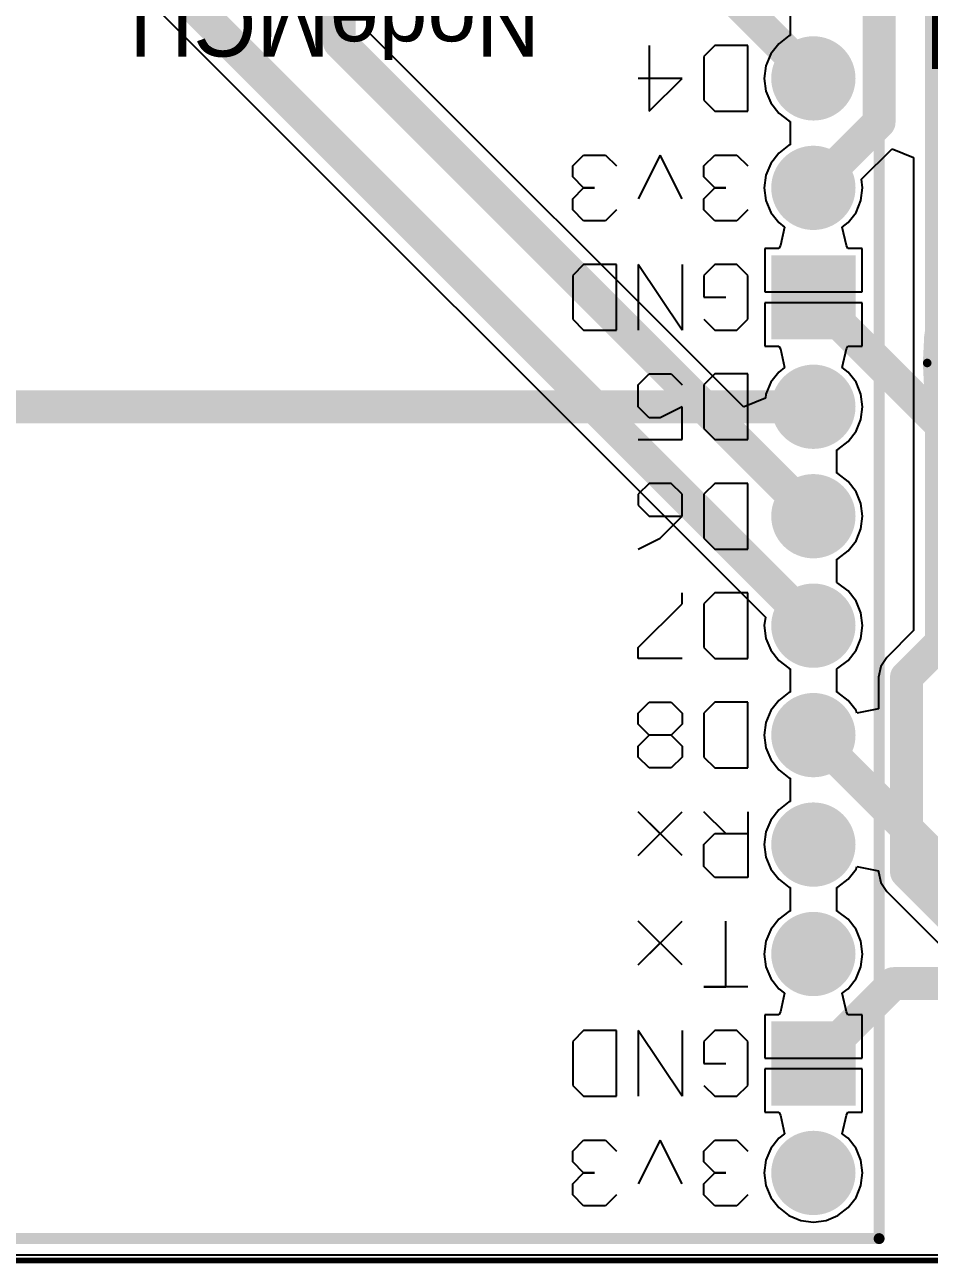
# Model space of a CAD drawing. Header units: millimetres. Extents: x 2.82 to 7.12, y 0.77 to 5.15.
# Drawn here: x 4.635 to 5.461, y 0.993 to 2.124 of the extents above; entities that cross this region are included whole.
import ezdxf

# ---------------------------------------------------------------- set-up
doc = ezdxf.new("R2010")
doc.units = ezdxf.units.MM
doc.header["$MEASUREMENT"] = 0
for name, color, linetype in [('BottomLayer', 5, 'Continuous'), ('BottomSolder', 6, 'Continuous'), ('Mechanical1', 6, 'Continuous'), ('MultiLayer', 9, 'Continuous'), ('PadHoleLayer', 156, 'Continuous'), ('TopLayer', 1, 'Continuous'), ('TopOverlay', 2, 'Continuous'), ('TopSolder', 216, 'Continuous')]:
    doc.layers.add(name, color=color, linetype=linetype)

msp = doc.modelspace()

# ---------------------------------------------------------------- linework, layer by layer
at = {"layer": 'BottomLayer', "const_width": 0.03}
for points in [[(4.86, 2.57), (5.355, 2.075)], [(5.355, 1.875), (5.525, 1.705)], [(4.589, 1.775), (5.355, 1.775)], [(5.355, 1.475), (5.525, 1.305)], [(5.355, 1.175), (5.428, 1.248)], [(5.428, 1.248), (5.634, 1.248)]]:
    msp.add_lwpolyline(points, dxfattribs=at)
at = {"layer": 'BottomLayer'}
for points, const_width in [([(5.3377, 2.075, 1), (5.3723, 2.075, 1)], 0.0345), ([(5.3475, 2.075, 1), (5.3625, 2.075, 1)], 0.015), ([(5.3377, 1.975, 1), (5.3723, 1.975, 1)], 0.0345), ([(5.3475, 1.875, 1), (5.3625, 1.875, 1)], 0.015), ([(5.3377, 1.775, 1), (5.3723, 1.775, 1)], 0.0345), ([(5.3475, 1.775, 1), (5.3625, 1.775, 1)], 0.015), ([(5.3377, 1.675, 1), (5.3723, 1.675, 1)], 0.0345), ([(5.3377, 1.575, 1), (5.3723, 1.575, 1)], 0.0345), ([(5.3377, 1.475, 1), (5.3723, 1.475, 1)], 0.0345), ([(5.3475, 1.475, 1), (5.3625, 1.475, 1)], 0.015), ([(5.3377, 1.375, 1), (5.3723, 1.375, 1)], 0.0345), ([(5.3377, 1.275, 1), (5.3723, 1.275, 1)], 0.0345), ([(5.4205, 1.248, 1), (5.4355, 1.248, 1)], 0.015), ([(5.4205, 1.248, 1), (5.4355, 1.248, 1)], 0.015), ([(5.3475, 1.175, 1), (5.3625, 1.175, 1)], 0.015), ([(5.3377, 1.075, 1), (5.3723, 1.075, 1)], 0.0345)]:
    msp.add_lwpolyline(points, format="xyb", close=True, dxfattribs=dict(at, const_width=const_width))
for points in [[(5.3895, 1.9095), (5.3205, 1.9095), (5.3895, 1.8405), (5.3205, 1.8405)], [(5.3895, 1.2095), (5.3205, 1.2095), (5.3895, 1.1405), (5.3205, 1.1405)]]:
    msp.add_solid(points, dxfattribs=at)
at = {"layer": 'BottomSolder', "const_width": 0.0385}
for points in [[(5.3357, 2.075, 1), (5.3742, 2.075, 1)], [(5.3357, 1.975, 1), (5.3742, 1.975, 1)], [(5.3357, 1.775, 1), (5.3742, 1.775, 1)], [(5.3357, 1.675, 1), (5.3742, 1.675, 1)], [(5.3357, 1.575, 1), (5.3742, 1.575, 1)], [(5.3357, 1.475, 1), (5.3742, 1.475, 1)], [(5.3357, 1.375, 1), (5.3742, 1.375, 1)], [(5.3357, 1.275, 1), (5.3742, 1.275, 1)], [(5.3357, 1.075, 1), (5.3742, 1.075, 1)]]:
    msp.add_lwpolyline(points, format="xyb", close=True, dxfattribs=at)
at = {"layer": 'BottomSolder'}
for points in [[(5.3935, 1.9135), (5.3165, 1.9135), (5.3935, 1.8365), (5.3165, 1.8365)], [(5.3935, 1.2135), (5.3165, 1.2135), (5.3935, 1.1365), (5.3165, 1.1365)]]:
    msp.add_solid(points, dxfattribs=at)
at = {"layer": 'Mechanical1', "const_width": 0.005}
msp.add_lwpolyline([(3.055, 0.995), (7.005, 0.995)], dxfattribs=at)
at = {"layer": 'MultiLayer', "const_width": 0.0345}
for points in [[(5.3377, 2.075, 1), (5.3723, 2.075, 1)], [(5.3377, 1.975, 1), (5.3723, 1.975, 1)], [(5.3377, 1.775, 1), (5.3723, 1.775, 1)], [(5.3377, 1.675, 1), (5.3723, 1.675, 1)], [(5.3377, 1.575, 1), (5.3723, 1.575, 1)], [(5.3377, 1.475, 1), (5.3723, 1.475, 1)], [(5.3377, 1.375, 1), (5.3723, 1.375, 1)], [(5.3377, 1.275, 1), (5.3723, 1.275, 1)], [(5.3377, 1.075, 1), (5.3723, 1.075, 1)]]:
    msp.add_lwpolyline(points, format="xyb", close=True, dxfattribs=at)
at = {"layer": 'MultiLayer'}
for points in [[(5.3895, 1.9095), (5.3205, 1.9095), (5.3895, 1.8405), (5.3205, 1.8405)], [(5.3895, 1.2095), (5.3205, 1.2095), (5.3895, 1.1405), (5.3205, 1.1405)]]:
    msp.add_solid(points, dxfattribs=at)
at = {"layer": 'PadHoleLayer', "const_width": 0.0175}
for points in [[(5.3463, 2.075, 1), (5.3637, 2.075, 1)], [(5.3463, 1.975, 1), (5.3637, 1.975, 1)], [(5.3463, 1.875, 1), (5.3637, 1.875, 1)], [(5.3463, 1.775, 1), (5.3637, 1.775, 1)], [(5.3463, 1.675, 1), (5.3637, 1.675, 1)], [(5.3463, 1.575, 1), (5.3637, 1.575, 1)], [(5.3463, 1.475, 1), (5.3637, 1.475, 1)], [(5.3463, 1.375, 1), (5.3637, 1.375, 1)], [(5.3463, 1.275, 1), (5.3637, 1.275, 1)], [(5.3463, 1.175, 1), (5.3637, 1.175, 1)], [(5.3463, 1.075, 1), (5.3637, 1.075, 1)]]:
    msp.add_lwpolyline(points, format="xyb", close=True, dxfattribs=at)
at = {"layer": 'TopLayer'}
for p, q in [((4.9475, 2.1186), (4.9475, 2.4231)), ((4.6342, 2.2598), (5.3111, 1.5828)), ((5.3337, 2.1357), (5.3337, 2.1143)), ((5.2912, 1.7748), (4.9475, 2.1186)), ((5.3233, 2.1067), (5.3161, 2.0974)), ((5.3326, 2.1139), (5.3233, 2.1067)), ((5.3337, 2.1143), (5.3326, 2.1139)), ((5.3161, 2.0974), (5.3116, 2.0866)), ((5.3116, 2.0866), (5.3101, 2.075)), ((5.3101, 2.075), (5.3116, 2.0634)), ((5.3116, 2.0634), (5.3161, 2.0526)), ((5.3161, 2.0526), (5.3233, 2.0433)), ((5.3233, 2.0433), (5.3326, 2.0361)), ((5.3326, 2.0361), (5.3337, 2.0357)), ((5.3337, 2.0357), (5.3337, 2.0143)), ((5.3337, 2.0143), (5.3326, 2.0139)), ((5.3233, 2.0067), (5.3161, 1.9974)), ((5.3326, 2.0139), (5.3233, 2.0067)), ((5.3989, 1.9828), (5.4268, 2.0108)), ((5.4268, 2.0108), (5.4465, 2.0026)), ((5.3161, 1.9974), (5.3116, 1.9866)), ((5.4465, 2.0026), (5.4465, 1.5706)), ((5.3116, 1.9866), (5.3101, 1.975)), ((5.3999, 1.975), (5.3989, 1.9828)), ((5.3101, 1.975), (5.3116, 1.9634)), ((5.3984, 1.9634), (5.3999, 1.975)), ((5.3116, 1.9634), (5.3161, 1.9526)), ((5.3939, 1.9526), (5.3984, 1.9634)), ((5.3161, 1.9526), (5.3233, 1.9433)), ((5.3867, 1.9433), (5.3939, 1.9526)), ((5.3233, 1.9433), (5.3286, 1.9392)), ((5.3286, 1.9392), (5.3249, 1.9222)), ((5.3814, 1.9392), (5.3867, 1.9433)), ((5.3851, 1.9222), (5.3814, 1.9392)), ((5.3235, 1.9195), (5.3105, 1.9195)), ((5.3105, 1.9195), (5.3105, 1.88)), ((5.3249, 1.9222), (5.3235, 1.9195)), ((5.3865, 1.9195), (5.3851, 1.9222)), ((5.3995, 1.9195), (5.3865, 1.9195)), ((5.3995, 1.88), (5.3995, 1.9195)), ((5.3105, 1.88), (5.355, 1.88)), ((5.355, 1.88), (5.3995, 1.88)), ((5.355, 1.87), (5.3105, 1.87)), ((5.3105, 1.87), (5.3105, 1.8305)), ((5.3995, 1.87), (5.355, 1.87)), ((5.3995, 1.8305), (5.3995, 1.87)), ((5.3105, 1.8305), (5.3235, 1.8305)), ((5.3235, 1.8305), (5.3249, 1.8278)), ((5.3249, 1.8278), (5.3286, 1.8108)), ((5.3814, 1.8108), (5.3851, 1.8278)), ((5.3851, 1.8278), (5.3865, 1.8305)), ((5.3865, 1.8305), (5.3995, 1.8305)), ((5.3286, 1.8108), (5.3233, 1.8067)), ((5.3867, 1.8067), (5.3814, 1.8108)), ((5.3233, 1.8067), (5.3161, 1.7974)), ((5.3939, 1.7974), (5.3867, 1.8067)), ((5.3161, 1.7974), (5.3116, 1.7866)), ((5.3984, 1.7866), (5.3939, 1.7974)), ((5.3111, 1.7828), (5.2917, 1.7748)), ((5.3116, 1.7866), (5.3111, 1.7828)), ((5.3999, 1.775), (5.3984, 1.7866)), ((5.2917, 1.7748), (5.2912, 1.7748)), ((5.3984, 1.7634), (5.3999, 1.775)), ((5.3939, 1.7526), (5.3984, 1.7634)), ((5.3774, 1.7361), (5.3867, 1.7433)), ((5.3867, 1.7433), (5.3939, 1.7526)), ((5.3763, 1.7357), (5.3774, 1.7361)), ((5.3763, 1.7143), (5.3763, 1.7357)), ((5.3774, 1.7139), (5.3763, 1.7143)), ((5.3867, 1.7067), (5.3774, 1.7139)), ((5.3939, 1.6974), (5.3867, 1.7067)), ((5.3984, 1.6866), (5.3939, 1.6974)), ((5.3999, 1.675), (5.3984, 1.6866)), ((5.3984, 1.6634), (5.3999, 1.675)), ((5.3939, 1.6526), (5.3984, 1.6634)), ((5.3867, 1.6433), (5.3939, 1.6526)), ((5.3774, 1.6361), (5.3867, 1.6433)), ((5.3763, 1.6357), (5.3774, 1.6361)), ((5.3763, 1.6143), (5.3763, 1.6357)), ((5.3774, 1.6139), (5.3763, 1.6143)), ((5.3867, 1.6067), (5.3774, 1.6139)), ((5.3939, 1.5974), (5.3867, 1.6067)), ((5.3984, 1.5866), (5.3939, 1.5974)), ((5.3999, 1.575), (5.3984, 1.5866)), ((5.3111, 1.5828), (5.3101, 1.575)), ((5.3101, 1.575), (5.3116, 1.5634)), ((5.3984, 1.5634), (5.3999, 1.575)), ((5.3116, 1.5634), (5.3161, 1.5526)), ((5.3939, 1.5526), (5.3984, 1.5634)), ((5.4465, 1.5706), (5.422, 1.546)), ((5.3161, 1.5526), (5.3233, 1.5433)), ((5.3867, 1.5433), (5.3939, 1.5526)), ((5.3233, 1.5433), (5.3326, 1.5361)), ((5.3774, 1.5361), (5.3867, 1.5433)), ((5.422, 1.546), (5.4165, 1.5378)), ((5.3326, 1.5361), (5.3337, 1.5357)), ((5.3337, 1.5357), (5.3337, 1.5143)), ((5.3763, 1.5357), (5.3774, 1.5361)), ((5.3763, 1.5143), (5.3763, 1.5357)), ((5.4165, 1.5378), (5.4145, 1.528)), ((5.4145, 1.528), (5.4145, 1.4991)), ((5.3233, 1.5067), (5.3161, 1.4974)), ((5.3326, 1.5139), (5.3233, 1.5067)), ((5.3337, 1.5143), (5.3326, 1.5139)), ((5.3774, 1.5139), (5.3763, 1.5143)), ((5.3867, 1.5067), (5.3774, 1.5139)), ((5.3939, 1.4974), (5.3867, 1.5067)), ((5.3161, 1.4974), (5.3116, 1.4866)), ((5.3948, 1.4951), (5.3939, 1.4974)), ((5.4145, 1.4991), (5.3948, 1.4951)), ((5.3116, 1.4866), (5.3101, 1.475)), ((5.3101, 1.475), (5.3116, 1.4634)), ((5.3116, 1.4634), (5.3161, 1.4526)), ((5.3161, 1.4526), (5.3233, 1.4433)), ((5.3233, 1.4433), (5.3326, 1.4361)), ((5.3326, 1.4361), (5.3337, 1.4357)), ((5.3337, 1.4357), (5.3337, 1.4143)), ((5.3233, 1.4067), (5.3161, 1.3974)), ((5.3326, 1.4139), (5.3233, 1.4067)), ((5.3337, 1.4143), (5.3326, 1.4139)), ((5.3161, 1.3974), (5.3116, 1.3866)), ((5.3116, 1.3866), (5.3101, 1.375)), ((5.3101, 1.375), (5.3116, 1.3634)), ((5.3116, 1.3634), (5.3161, 1.3526)), ((5.3161, 1.3526), (5.3233, 1.3433)), ((5.3867, 1.3433), (5.3939, 1.3526)), ((5.3939, 1.3526), (5.3948, 1.3549)), ((5.3948, 1.3549), (5.4145, 1.3509)), ((5.4145, 1.3509), (5.4145, 1.35)), ((5.4145, 1.35), (5.4165, 1.3402)), ((5.3233, 1.3433), (5.3326, 1.3361)), ((5.3326, 1.3361), (5.3337, 1.3357)), ((5.3337, 1.3357), (5.3337, 1.3143)), ((5.3763, 1.3357), (5.3774, 1.3361)), ((5.3763, 1.3143), (5.3763, 1.3357)), ((5.3774, 1.3361), (5.3867, 1.3433)), ((5.4165, 1.3402), (5.422, 1.332)), ((5.422, 1.332), (5.7343, 1.0197)), ((5.3326, 1.3139), (5.3233, 1.3067)), ((5.3337, 1.3143), (5.3326, 1.3139)), ((5.3774, 1.3139), (5.3763, 1.3143)), ((5.3867, 1.3067), (5.3774, 1.3139)), ((5.3233, 1.3067), (5.3161, 1.2974)), ((5.3939, 1.2974), (5.3867, 1.3067)), ((5.3161, 1.2974), (5.3116, 1.2866)), ((5.3984, 1.2866), (5.3939, 1.2974)), ((5.3116, 1.2866), (5.3101, 1.275)), ((5.3999, 1.275), (5.3984, 1.2866)), ((5.3101, 1.275), (5.3116, 1.2634)), ((5.3984, 1.2634), (5.3999, 1.275)), ((5.3116, 1.2634), (5.3161, 1.2526)), ((5.3939, 1.2526), (5.3984, 1.2634)), ((5.3161, 1.2526), (5.3233, 1.2433)), ((5.3867, 1.2433), (5.3939, 1.2526)), ((5.3233, 1.2433), (5.3286, 1.2392)), ((5.3286, 1.2392), (5.3249, 1.2222)), ((5.3814, 1.2392), (5.3867, 1.2433)), ((5.3851, 1.2222), (5.3814, 1.2392)), ((5.3249, 1.2222), (5.3235, 1.2195)), ((5.3865, 1.2195), (5.3851, 1.2222)), ((5.3235, 1.2195), (5.3105, 1.2195)), ((5.3105, 1.2195), (5.3105, 1.18)), ((5.3995, 1.2195), (5.3865, 1.2195)), ((5.3995, 1.18), (5.3995, 1.2195)), ((5.3105, 1.18), (5.355, 1.18)), ((5.355, 1.18), (5.3995, 1.18)), ((5.355, 1.17), (5.3105, 1.17)), ((5.3105, 1.17), (5.3105, 1.1305)), ((5.3995, 1.17), (5.355, 1.17)), ((5.3995, 1.1305), (5.3995, 1.17)), ((5.3105, 1.1305), (5.3235, 1.1305)), ((5.3235, 1.1305), (5.3249, 1.1278)), ((5.3249, 1.1278), (5.3286, 1.1108)), ((5.3814, 1.1108), (5.3851, 1.1278)), ((5.3851, 1.1278), (5.3865, 1.1305)), ((5.3865, 1.1305), (5.3995, 1.1305)), ((5.3286, 1.1108), (5.3233, 1.1067)), ((5.3867, 1.1067), (5.3814, 1.1108)), ((5.3233, 1.1067), (5.3161, 1.0974)), ((5.3939, 1.0974), (5.3867, 1.1067)), ((5.3116, 1.0866), (5.3101, 1.075)), ((5.3161, 1.0974), (5.3116, 1.0866)), ((5.3984, 1.0866), (5.3939, 1.0974)), ((5.3999, 1.075), (5.3984, 1.0866)), ((5.3101, 1.075), (5.3116, 1.0634)), ((5.3984, 1.0634), (5.3999, 1.075)), ((5.3116, 1.0634), (5.3161, 1.0526)), ((5.3161, 1.0526), (5.3233, 1.0433)), ((5.3867, 1.0433), (5.3939, 1.0526)), ((5.3939, 1.0526), (5.3984, 1.0634)), ((5.3233, 1.0433), (5.3326, 1.0361)), ((5.3774, 1.0361), (5.3867, 1.0433)), ((5.3326, 1.0361), (5.3434, 1.0316)), ((5.3434, 1.0316), (5.355, 1.0301)), ((5.355, 1.0301), (5.3666, 1.0316)), ((5.3666, 1.0316), (5.3774, 1.0361)), ((5.7261, 1), (3.6045, 1))]:
    msp.add_line(p, q, dxfattribs=at)
at = {"layer": 'TopLayer', "const_width": 0.03}
for points in [[(4.922, 2.108), (4.922, 2.908)], [(5.472, 1.56), (5.472, 2.577)], [(5.415, 2.035), (5.415, 2.5066)], [(4.65, 2.28), (5.355, 1.575)], [(4.922, 2.108), (5.355, 1.675)], [(5.355, 1.975), (5.415, 2.035)], [(5.44, 1.528), (5.472, 1.56)], [(5.44, 1.35), (5.44, 1.528)], [(5.44, 1.35), (5.76, 1.03)]]:
    msp.add_lwpolyline(points, dxfattribs=at)
at = {"layer": 'TopLayer'}
for points, const_width in [([(4.9145, 2.108, 1), (4.9295, 2.108, 1)], 0.015), ([(4.9145, 2.108, 1), (4.9295, 2.108, 1)], 0.015), ([(5.3377, 2.075, 1), (5.3723, 2.075, 1)], 0.0345), ([(5.4075, 2.035, 1), (5.4225, 2.035, 1)], 0.015), ([(5.4075, 2.035, 1), (5.4225, 2.035, 1)], 0.015), ([(5.3377, 1.975, 1), (5.3723, 1.975, 1)], 0.0345), ([(5.3475, 1.975, 1), (5.3625, 1.975, 1)], 0.015), ([(5.3377, 1.775, 1), (5.3723, 1.775, 1)], 0.0345), ([(5.3377, 1.675, 1), (5.3723, 1.675, 1)], 0.0345), ([(5.3475, 1.675, 1), (5.3625, 1.675, 1)], 0.015), ([(5.3377, 1.575, 1), (5.3723, 1.575, 1)], 0.0345), ([(5.3475, 1.575, 1), (5.3625, 1.575, 1)], 0.015), ([(5.4645, 1.56, 1), (5.4795, 1.56, 1)], 0.015), ([(5.4645, 1.56, 1), (5.4795, 1.56, 1)], 0.015), ([(5.4325, 1.528, 1), (5.4475, 1.528, 1)], 0.015), ([(5.4325, 1.528, 1), (5.4475, 1.528, 1)], 0.015), ([(5.3377, 1.475, 1), (5.3723, 1.475, 1)], 0.0345), ([(5.3377, 1.375, 1), (5.3723, 1.375, 1)], 0.0345), ([(5.4325, 1.35, 1), (5.4475, 1.35, 1)], 0.015), ([(5.4325, 1.35, 1), (5.4475, 1.35, 1)], 0.015), ([(5.3377, 1.275, 1), (5.3723, 1.275, 1)], 0.0345), ([(5.3377, 1.075, 1), (5.3723, 1.075, 1)], 0.0345)]:
    msp.add_lwpolyline(points, format="xyb", close=True, dxfattribs=dict(at, const_width=const_width))
for points in [[(5.3895, 1.9095), (5.3205, 1.9095), (5.3895, 1.8405), (5.3205, 1.8405)], [(5.3895, 1.2095), (5.3205, 1.2095), (5.3895, 1.1405), (5.3205, 1.1405)]]:
    msp.add_solid(points, dxfattribs=at)
at = {"layer": 'TopOverlay'}
for p, q in [((5.205, 2.105), (5.205, 2.045)), ((5.265, 2.105), (5.255, 2.095)), ((5.295, 2.105), (5.265, 2.105)), ((5.295, 2.045), (5.295, 2.105)), ((5.255, 2.095), (5.255, 2.055)), ((5.235, 2.075), (5.195, 2.075)), ((5.205, 2.045), (5.235, 2.075)), ((5.255, 2.055), (5.265, 2.045)), ((5.265, 2.045), (5.295, 2.045)), ((5.1351, 1.995), (5.145, 2.005)), ((5.145, 2.005), (5.165, 2.005)), ((5.165, 2.005), (5.175, 1.995)), ((5.215, 2.005), (5.195, 1.965)), ((5.235, 1.965), (5.215, 2.005)), ((5.255, 1.995), (5.265, 2.005)), ((5.265, 2.005), (5.285, 2.005)), ((5.285, 2.005), (5.295, 1.995)), ((5.1351, 1.985), (5.1351, 1.995)), ((5.255, 1.985), (5.255, 1.995)), ((5.145, 1.975), (5.1351, 1.985)), ((5.265, 1.975), (5.255, 1.985)), ((5.1351, 1.965), (5.145, 1.975)), ((5.145, 1.975), (5.155, 1.975)), ((5.155, 1.975), (5.145, 1.975)), ((5.255, 1.965), (5.265, 1.975)), ((5.265, 1.975), (5.275, 1.975)), ((5.275, 1.975), (5.265, 1.975)), ((5.1351, 1.955), (5.1351, 1.965)), ((5.255, 1.955), (5.255, 1.965)), ((5.145, 1.945), (5.1351, 1.955)), ((5.175, 1.955), (5.165, 1.945)), ((5.265, 1.945), (5.255, 1.955)), ((5.295, 1.955), (5.285, 1.945)), ((5.165, 1.945), (5.145, 1.945)), ((5.285, 1.945), (5.265, 1.945)), ((5.145, 1.905), (5.1351, 1.895)), ((5.175, 1.905), (5.145, 1.905)), ((5.175, 1.845), (5.175, 1.905)), ((5.235, 1.845), (5.195, 1.905)), ((5.195, 1.905), (5.195, 1.845)), ((5.235, 1.905), (5.235, 1.845)), ((5.265, 1.905), (5.255, 1.895)), ((5.285, 1.905), (5.265, 1.905)), ((5.295, 1.895), (5.285, 1.905)), ((5.1351, 1.895), (5.1351, 1.855)), ((5.255, 1.895), (5.255, 1.875)), ((5.295, 1.855), (5.295, 1.895)), ((5.255, 1.875), (5.275, 1.875)), ((5.1351, 1.855), (5.145, 1.845)), ((5.145, 1.845), (5.175, 1.845)), ((5.255, 1.855), (5.265, 1.845)), ((5.265, 1.845), (5.285, 1.845)), ((5.285, 1.845), (5.295, 1.855)), ((5.195, 1.795), (5.205, 1.805)), ((5.205, 1.805), (5.225, 1.805)), ((5.225, 1.805), (5.235, 1.795)), ((5.265, 1.805), (5.255, 1.795)), ((5.295, 1.805), (5.265, 1.805)), ((5.295, 1.745), (5.295, 1.805)), ((5.195, 1.775), (5.195, 1.795)), ((5.255, 1.795), (5.255, 1.755)), ((5.205, 1.765), (5.195, 1.775)), ((5.235, 1.775), (5.215, 1.765)), ((5.235, 1.745), (5.235, 1.775)), ((5.215, 1.765), (5.205, 1.765)), ((5.255, 1.755), (5.265, 1.745)), ((5.195, 1.745), (5.235, 1.745)), ((5.265, 1.745), (5.295, 1.745)), ((5.205, 1.705), (5.195, 1.695)), ((5.225, 1.705), (5.205, 1.705)), ((5.235, 1.695), (5.225, 1.705)), ((5.265, 1.705), (5.255, 1.695)), ((5.295, 1.705), (5.265, 1.705)), ((5.295, 1.645), (5.295, 1.705)), ((5.195, 1.695), (5.195, 1.685)), ((5.235, 1.675), (5.235, 1.695)), ((5.255, 1.695), (5.255, 1.655)), ((5.195, 1.685), (5.205, 1.675)), ((5.205, 1.675), (5.235, 1.675)), ((5.215, 1.655), (5.235, 1.675)), ((5.195, 1.645), (5.215, 1.655)), ((5.255, 1.655), (5.265, 1.645)), ((5.265, 1.645), (5.295, 1.645)), ((5.235, 1.595), (5.235, 1.605)), ((5.265, 1.605), (5.255, 1.595)), ((5.295, 1.605), (5.265, 1.605)), ((5.295, 1.545), (5.295, 1.605)), ((5.195, 1.555), (5.235, 1.595)), ((5.255, 1.595), (5.255, 1.555)), ((5.195, 1.545), (5.195, 1.555)), ((5.255, 1.555), (5.265, 1.545)), ((5.235, 1.545), (5.195, 1.545)), ((5.265, 1.545), (5.295, 1.545)), ((5.195, 1.495), (5.205, 1.505)), ((5.205, 1.505), (5.225, 1.505)), ((5.225, 1.505), (5.235, 1.495)), ((5.265, 1.505), (5.255, 1.495)), ((5.295, 1.505), (5.265, 1.505)), ((5.295, 1.445), (5.295, 1.505)), ((5.195, 1.485), (5.195, 1.495)), ((5.235, 1.495), (5.235, 1.485)), ((5.255, 1.495), (5.255, 1.455)), ((5.205, 1.475), (5.195, 1.485)), ((5.235, 1.485), (5.225, 1.475)), ((5.195, 1.465), (5.205, 1.475)), ((5.225, 1.475), (5.205, 1.475)), ((5.225, 1.475), (5.235, 1.465)), ((5.195, 1.455), (5.195, 1.465)), ((5.235, 1.465), (5.235, 1.455)), ((5.205, 1.445), (5.195, 1.455)), ((5.235, 1.455), (5.225, 1.445)), ((5.255, 1.455), (5.265, 1.445)), ((5.225, 1.445), (5.205, 1.445)), ((5.265, 1.445), (5.295, 1.445)), ((5.235, 1.365), (5.195, 1.405)), ((5.195, 1.405), (5.215, 1.385)), ((5.195, 1.365), (5.235, 1.405)), ((5.275, 1.385), (5.255, 1.405)), ((5.295, 1.405), (5.295, 1.345)), ((5.215, 1.385), (5.195, 1.365)), ((5.255, 1.375), (5.265, 1.385)), ((5.265, 1.385), (5.295, 1.385)), ((5.255, 1.355), (5.255, 1.375)), ((5.265, 1.345), (5.255, 1.355)), ((5.295, 1.345), (5.265, 1.345)), ((5.235, 1.265), (5.195, 1.305)), ((5.195, 1.305), (5.215, 1.285)), ((5.195, 1.265), (5.235, 1.305)), ((5.275, 1.245), (5.275, 1.305)), ((5.215, 1.285), (5.195, 1.265)), ((5.295, 1.245), (5.255, 1.245)), ((5.255, 1.245), (5.275, 1.245)), ((5.145, 1.205), (5.1351, 1.195)), ((5.175, 1.205), (5.145, 1.205)), ((5.175, 1.145), (5.175, 1.205)), ((5.235, 1.145), (5.195, 1.205)), ((5.195, 1.205), (5.195, 1.145)), ((5.235, 1.205), (5.235, 1.145)), ((5.265, 1.205), (5.255, 1.195)), ((5.285, 1.205), (5.265, 1.205)), ((5.295, 1.195), (5.285, 1.205)), ((5.1351, 1.195), (5.1351, 1.155)), ((5.255, 1.195), (5.255, 1.175)), ((5.295, 1.155), (5.295, 1.195)), ((5.255, 1.175), (5.275, 1.175)), ((5.1351, 1.155), (5.145, 1.145)), ((5.255, 1.155), (5.265, 1.145)), ((5.285, 1.145), (5.295, 1.155)), ((5.145, 1.145), (5.175, 1.145)), ((5.265, 1.145), (5.285, 1.145)), ((5.1351, 1.095), (5.145, 1.105)), ((5.145, 1.105), (5.165, 1.105)), ((5.165, 1.105), (5.175, 1.095)), ((5.215, 1.105), (5.195, 1.065)), ((5.235, 1.065), (5.215, 1.105)), ((5.255, 1.095), (5.265, 1.105)), ((5.265, 1.105), (5.285, 1.105)), ((5.285, 1.105), (5.295, 1.095)), ((5.1351, 1.085), (5.1351, 1.095)), ((5.255, 1.085), (5.255, 1.095)), ((5.145, 1.075), (5.1351, 1.085)), ((5.1351, 1.065), (5.145, 1.075)), ((5.145, 1.075), (5.155, 1.075)), ((5.155, 1.075), (5.145, 1.075)), ((5.265, 1.075), (5.255, 1.085)), ((5.255, 1.065), (5.265, 1.075)), ((5.265, 1.075), (5.275, 1.075)), ((5.275, 1.075), (5.265, 1.075)), ((5.1351, 1.055), (5.1351, 1.065)), ((5.255, 1.055), (5.255, 1.065)), ((5.145, 1.045), (5.1351, 1.055)), ((5.175, 1.055), (5.165, 1.045)), ((5.265, 1.045), (5.255, 1.055)), ((5.295, 1.055), (5.285, 1.045)), ((5.165, 1.045), (5.145, 1.045)), ((5.285, 1.045), (5.265, 1.045))]:
    msp.add_line(p, q, dxfattribs=at)
at = {"layer": 'TopOverlay', "const_width": 0.01}
for points in [[(5.415, 1.015), (5.415, 2.535)], [(4.195, 1.015), (5.415, 1.015)]]:
    msp.add_lwpolyline(points, dxfattribs=at)
at = {"layer": 'TopOverlay'}
for points, const_width in [([(5.9511, 1.815, 1), (5.4589, 1.815, 1)], 0.00787), ([(5.457, 1.815, 1), (5.4609, 1.815, 1)], 0.00394), ([(5.4125, 1.015, 1), (5.4175, 1.015, 1)], 0.005), ([(5.4125, 1.015, 1), (5.4175, 1.015, 1)], 0.005)]:
    msp.add_lwpolyline(points, format="xyb", close=True, dxfattribs=dict(at, const_width=const_width))
at = {"layer": 'TopSolder', "const_width": 0.0385}
for points in [[(5.3357, 2.075, 1), (5.3742, 2.075, 1)], [(5.3357, 1.975, 1), (5.3742, 1.975, 1)], [(5.3357, 1.775, 1), (5.3742, 1.775, 1)], [(5.3357, 1.675, 1), (5.3742, 1.675, 1)], [(5.3357, 1.575, 1), (5.3742, 1.575, 1)], [(5.3357, 1.475, 1), (5.3742, 1.475, 1)], [(5.3357, 1.375, 1), (5.3742, 1.375, 1)], [(5.3357, 1.275, 1), (5.3742, 1.275, 1)], [(5.3357, 1.075, 1), (5.3742, 1.075, 1)]]:
    msp.add_lwpolyline(points, format="xyb", close=True, dxfattribs=at)
at = {"layer": 'TopSolder'}
for points in [[(5.3935, 1.9135), (5.3165, 1.9135), (5.3935, 1.8365), (5.3165, 1.8365)], [(5.3935, 1.2135), (5.3165, 1.2135), (5.3935, 1.1365), (5.3165, 1.1365)]]:
    msp.add_solid(points, dxfattribs=at)

# ---------------------------------------------------------------- texts
at = {"layer": 'TopOverlay'}
for s, p in [('NodeMCU', (5.105, 2.155)), ('R1', (5.5485, 2.1435))]:
    msp.add_text(s, height=0.06, rotation=180, dxfattribs=at).set_placement(p)

doc.saveas('drawing.dxf')
